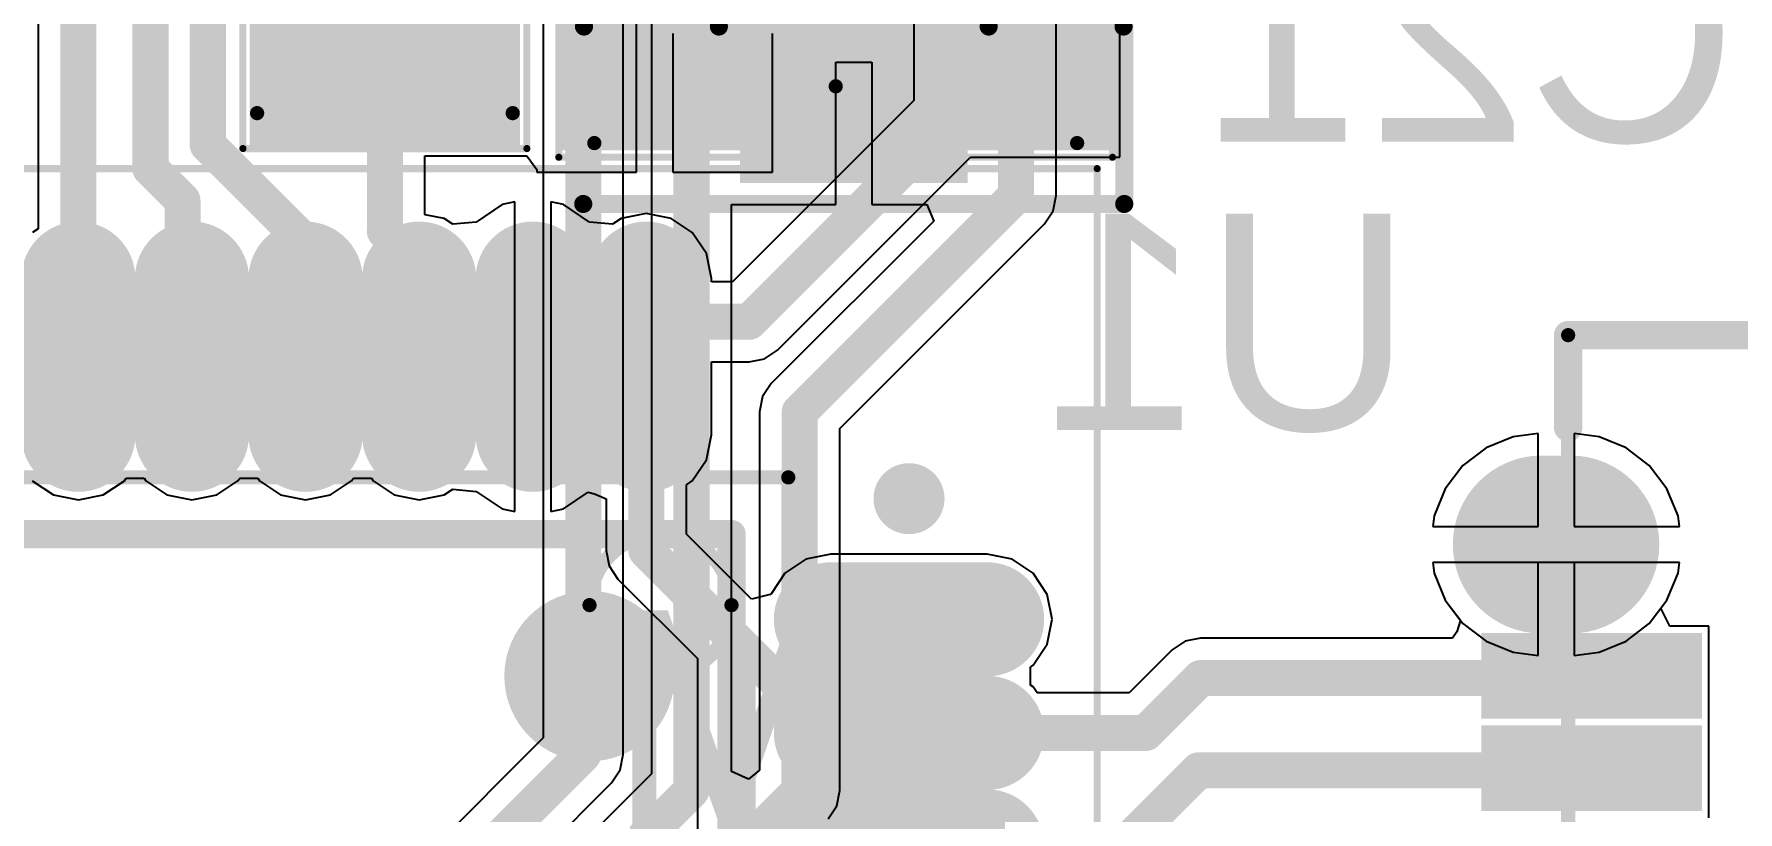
# Model space of a CAD drawing. Header units: millimetres. Extents: x 0 to 5455, y 0 to 5455.
# Drawn here: x 24.45 to 36.45, y 51.54 to 57.02 of the extents above; entities that cross this region are included whole.
import ezdxf

# ---------------------------------------------------------------- set-up
doc = ezdxf.new("R2010")
doc.units = ezdxf.units.MM
for name, color, linetype in [('BottomLayer', 5, 'Continuous'), ('BottomOverlay', 54, 'Continuous'), ('BottomPaste', 16, 'Continuous'), ('BottomSolder', 6, 'Continuous'), ('Mechanical13', 56, 'Continuous'), ('Mechanical15', 56, 'Continuous'), ('MultiLayer', 9, 'Continuous'), ('PadHoleLayer', 156, 'Continuous'), ('TopLayer', 1, 'Continuous'), ('TopOverlay', 2, 'Continuous'), ('TopPaste', 8, 'Continuous'), ('TopSolder', 216, 'Continuous')]:
    doc.layers.add(name, color=color, linetype=linetype)

# ---------------------------------------------------------------- blocks, each defined once
blk = doc.blocks.new('ATML_44ML_M_B_1')
at = {"layer": 'BottomLayer'}
h = blk.add_hatch(color=5, dxfattribs=at)
edge = h.paths.add_edge_path()
edge.add_arc((-6.4, -2.4), 0.3, 90, 270)
edge.add_line((-6.4, -2.7), (-5.3, -2.7))
edge.add_arc((-5.3, -2.4), 0.3, 270, 450)
edge.add_line((-5.3, -2.1), (-6.4, -2.1))
h = blk.add_hatch(color=5, dxfattribs=at)
edge = h.paths.add_edge_path()
edge.add_arc((-6.4, -3.2), 0.3, 90, 270)
edge.add_line((-6.4, -3.5), (-5.3, -3.5))
edge.add_arc((-5.3, -3.2), 0.3, 270, 450)
edge.add_line((-5.3, -2.9), (-6.4, -2.9))
h = blk.add_hatch(color=5, dxfattribs=at)
edge = h.paths.add_edge_path()
edge.add_arc((-6.4, -4), 0.3, 90, 270)
edge.add_line((-6.4, -4.3), (-5.3, -4.3))
edge.add_arc((-5.3, -4), 0.3, 270, 450)
edge.add_line((-5.3, -3.7), (-6.4, -3.7))
h = blk.add_hatch(color=5, dxfattribs=at)
edge = h.paths.add_edge_path()
edge.add_arc((-4, -6.4), 0.3, 180, 360)
edge.add_line((-3.7, -6.4), (-3.7, -5.3))
edge.add_arc((-4, -5.3), 0.3, 0, 180)
edge.add_line((-4.3, -5.3), (-4.3, -6.4))
h = blk.add_hatch(color=5, dxfattribs=at)
edge = h.paths.add_edge_path()
edge.add_arc((-3.2, -6.4), 0.3, 180, 360)
edge.add_line((-2.9, -6.4), (-2.9, -5.3))
edge.add_arc((-3.2, -5.3), 0.3, 0, 180)
edge.add_line((-3.5, -5.3), (-3.5, -6.4))
h = blk.add_hatch(color=5, dxfattribs=at)
edge = h.paths.add_edge_path()
edge.add_arc((-2.4, -6.4), 0.3, 180, 360)
edge.add_line((-2.1, -6.4), (-2.1, -5.3))
edge.add_arc((-2.4, -5.3), 0.3, 0, 180)
edge.add_line((-2.7, -5.3), (-2.7, -6.4))
h = blk.add_hatch(color=5, dxfattribs=at)
edge = h.paths.add_edge_path()
edge.add_arc((-1.6, -6.4), 0.3, 180, 360)
edge.add_line((-1.3, -6.4), (-1.3, -5.3))
edge.add_arc((-1.6, -5.3), 0.3, 0, 180)
edge.add_line((-1.9, -5.3), (-1.9, -6.4))
h = blk.add_hatch(color=5, dxfattribs=at)
edge = h.paths.add_edge_path()
edge.add_arc((-0.8, -6.4), 0.3, 180, 360)
edge.add_line((-0.5, -6.4), (-0.5, -5.3))
edge.add_arc((-0.8, -5.3), 0.3, 0, 180)
edge.add_line((-1.1, -5.3), (-1.1, -6.4))
h = blk.add_hatch(color=5, dxfattribs=at)
edge = h.paths.add_edge_path()
edge.add_arc((0, -6.4), 0.3, 180, 360)
edge.add_line((0.3, -6.4), (0.3, -5.3))
edge.add_arc((0, -5.3), 0.3, 0, 180)
edge.add_line((-0.3, -5.3), (-0.3, -6.4))
at = {"layer": 'BottomPaste'}
h = blk.add_hatch(color=16, dxfattribs=at)
edge = h.paths.add_edge_path()
edge.add_arc((-6.4, -2.4), 0.3, 90, 270)
edge.add_line((-6.4, -2.7), (-5.3, -2.7))
edge.add_arc((-5.3, -2.4), 0.3, 270, 450)
edge.add_line((-5.3, -2.1), (-6.4, -2.1))
h = blk.add_hatch(color=16, dxfattribs=at)
edge = h.paths.add_edge_path()
edge.add_arc((-6.4, -3.2), 0.3, 90, 270)
edge.add_line((-6.4, -3.5), (-5.3, -3.5))
edge.add_arc((-5.3, -3.2), 0.3, 270, 450)
edge.add_line((-5.3, -2.9), (-6.4, -2.9))
h = blk.add_hatch(color=16, dxfattribs=at)
edge = h.paths.add_edge_path()
edge.add_arc((-6.4, -4), 0.3, 90, 270)
edge.add_line((-6.4, -4.3), (-5.3, -4.3))
edge.add_arc((-5.3, -4), 0.3, 270, 450)
edge.add_line((-5.3, -3.7), (-6.4, -3.7))
h = blk.add_hatch(color=16, dxfattribs=at)
edge = h.paths.add_edge_path()
edge.add_arc((-4, -6.4), 0.3, 180, 360)
edge.add_line((-3.7, -6.4), (-3.7, -5.3))
edge.add_arc((-4, -5.3), 0.3, 0, 180)
edge.add_line((-4.3, -5.3), (-4.3, -6.4))
h = blk.add_hatch(color=16, dxfattribs=at)
edge = h.paths.add_edge_path()
edge.add_arc((-3.2, -6.4), 0.3, 180, 360)
edge.add_line((-2.9, -6.4), (-2.9, -5.3))
edge.add_arc((-3.2, -5.3), 0.3, 0, 180)
edge.add_line((-3.5, -5.3), (-3.5, -6.4))
h = blk.add_hatch(color=16, dxfattribs=at)
edge = h.paths.add_edge_path()
edge.add_arc((-2.4, -6.4), 0.3, 180, 360)
edge.add_line((-2.1, -6.4), (-2.1, -5.3))
edge.add_arc((-2.4, -5.3), 0.3, 0, 180)
edge.add_line((-2.7, -5.3), (-2.7, -6.4))
h = blk.add_hatch(color=16, dxfattribs=at)
edge = h.paths.add_edge_path()
edge.add_arc((-1.6, -6.4), 0.3, 180, 360)
edge.add_line((-1.3, -6.4), (-1.3, -5.3))
edge.add_arc((-1.6, -5.3), 0.3, 0, 180)
edge.add_line((-1.9, -5.3), (-1.9, -6.4))
h = blk.add_hatch(color=16, dxfattribs=at)
edge = h.paths.add_edge_path()
edge.add_arc((-0.8, -6.4), 0.3, 180, 360)
edge.add_line((-0.5, -6.4), (-0.5, -5.3))
edge.add_arc((-0.8, -5.3), 0.3, 0, 180)
edge.add_line((-1.1, -5.3), (-1.1, -6.4))
h = blk.add_hatch(color=16, dxfattribs=at)
edge = h.paths.add_edge_path()
edge.add_arc((0, -6.4), 0.3, 180, 360)
edge.add_line((0.3, -6.4), (0.3, -5.3))
edge.add_arc((0, -5.3), 0.3, 0, 180)
edge.add_line((-0.3, -5.3), (-0.3, -6.4))
at = {"layer": 'BottomSolder'}
h = blk.add_hatch(color=6, dxfattribs=at)
edge = h.paths.add_edge_path()
edge.add_arc((-6.4, -2.4), 0.402, 90, 270)
edge.add_line((-6.4, -2.802), (-5.3, -2.802))
edge.add_arc((-5.3, -2.4), 0.402, 270, 450)
edge.add_line((-5.3, -1.998), (-6.4, -1.998))
h = blk.add_hatch(color=6, dxfattribs=at)
edge = h.paths.add_edge_path()
edge.add_arc((-6.4, -3.2), 0.402, 90, 270)
edge.add_line((-6.4, -3.602), (-5.3, -3.602))
edge.add_arc((-5.3, -3.2), 0.402, 270, 450)
edge.add_line((-5.3, -2.798), (-6.4, -2.798))
h = blk.add_hatch(color=6, dxfattribs=at)
edge = h.paths.add_edge_path()
edge.add_arc((-6.4, -4), 0.402, 90, 270)
edge.add_line((-6.4, -4.402), (-5.3, -4.402))
edge.add_arc((-5.3, -4), 0.402, 270, 450)
edge.add_line((-5.3, -3.598), (-6.4, -3.598))
h = blk.add_hatch(color=6, dxfattribs=at)
edge = h.paths.add_edge_path()
edge.add_arc((-4, -6.4), 0.402, 180, 360)
edge.add_line((-3.598, -6.4), (-3.598, -5.3))
edge.add_arc((-4, -5.3), 0.402, 0, 180)
edge.add_line((-4.402, -5.3), (-4.402, -6.4))
h = blk.add_hatch(color=6, dxfattribs=at)
edge = h.paths.add_edge_path()
edge.add_arc((-3.2, -6.4), 0.402, 180, 360)
edge.add_line((-2.798, -6.4), (-2.798, -5.3))
edge.add_arc((-3.2, -5.3), 0.402, 0, 180)
edge.add_line((-3.602, -5.3), (-3.602, -6.4))
h = blk.add_hatch(color=6, dxfattribs=at)
edge = h.paths.add_edge_path()
edge.add_arc((-2.4, -6.4), 0.402, 180, 360)
edge.add_line((-1.998, -6.4), (-1.998, -5.3))
edge.add_arc((-2.4, -5.3), 0.402, 0, 180)
edge.add_line((-2.802, -5.3), (-2.802, -6.4))
h = blk.add_hatch(color=6, dxfattribs=at)
edge = h.paths.add_edge_path()
edge.add_arc((-1.6, -6.4), 0.402, 180, 360)
edge.add_line((-1.198, -6.4), (-1.198, -5.3))
edge.add_arc((-1.6, -5.3), 0.402, 0, 180)
edge.add_line((-2.002, -5.3), (-2.002, -6.4))
h = blk.add_hatch(color=6, dxfattribs=at)
edge = h.paths.add_edge_path()
edge.add_arc((-0.8, -6.4), 0.402, 180, 360)
edge.add_line((-0.398, -6.4), (-0.398, -5.3))
edge.add_arc((-0.8, -5.3), 0.402, 0, 180)
edge.add_line((-1.202, -5.3), (-1.202, -6.4))
h = blk.add_hatch(color=6, dxfattribs=at)
edge = h.paths.add_edge_path()
edge.add_arc((0, -6.4), 0.402, 180, 360)
edge.add_line((0.402, -6.4), (0.402, -5.3))
edge.add_arc((0, -5.3), 0.402, 0, 180)
edge.add_line((-0.402, -5.3), (-0.402, -6.4))
at = {"layer": 'BottomOverlay', "const_width": 0.2}
for points in [[(-4.6, 4.6), (-4.6, -4.6)], [(4.6, -4.6), (-4.6, -4.6)]]:
    blk.add_lwpolyline(points, dxfattribs=at)
at = {"layer": 'BottomOverlay'}
for points, const_width in [([(-3.3, -3.6, 1), (-3.9, -3.6, 1)], 0.6), ([(-4.05, -3.6, 1), (-3.75, -3.6, 1)], 0.3), ([(-3.45, -3.6, 1), (-3.15, -3.6, 1)], 0.3), ([(-4.65, -4.6, 1), (-4.55, -4.6, 1)], 0.1), ([(-4.65, -4.6, 1), (-4.55, -4.6, 1)], 0.1), ([(-5.725, -4.85, 1), (-5.975, -4.85, 1)], 0.25), ([(-6.038, -4.85, 1), (-5.913, -4.85, 1)], 0.125), ([(-5.787, -4.85, 1), (-5.663, -4.85, 1)], 0.125)]:
    blk.add_lwpolyline(points, format="xyb", close=True, dxfattribs=dict(at, const_width=const_width))
at = {"layer": 'Mechanical13', "const_width": 0.1}
for points in [[(-5, 5), (-5, -5)], [(5, -5), (-5, -5)]]:
    blk.add_lwpolyline(points, dxfattribs=at)
at = {"layer": 'Mechanical13'}
for points, const_width in [([(-3.6, -4.1, 1), (-4.6, -4.1, 1)], 0.1), ([(-4.625, -4.1, 1), (-4.575, -4.1, 1)], 0.05), ([(-3.625, -4.1, 1), (-3.575, -4.1, 1)], 0.05), ([(-5.025, -5, 1), (-4.975, -5, 1)], 0.05), ([(-5.025, -5, 1), (-4.975, -5, 1)], 0.05)]:
    blk.add_lwpolyline(points, format="xyb", close=True, dxfattribs=dict(at, const_width=const_width))
at = {"layer": 'Mechanical15', "const_width": 0.05}
for points in [[(-7.175, 7.175), (-7.175, -7.175)], [(7.175, -7.175), (-7.175, -7.175)]]:
    blk.add_lwpolyline(points, dxfattribs=at)
at = {"layer": 'Mechanical15', "const_width": 0.025}
blk.add_lwpolyline([(-7.188, -7.175, 1), (-7.163, -7.175, 1)], format="xyb", close=True, dxfattribs=at)
blk.add_lwpolyline([(-7.188, -7.175, 1), (-7.163, -7.175, 1)], format="xyb", close=True, dxfattribs=at)
blk = doc.blocks.new('434121025816_18')
at = {"layer": 'TopLayer'}
for points in [[(-4, 0.7), (-2.5, 0.7), (-2.5, -0.7), (-4, -0.7)], [(2.5, 0.7), (4, 0.7), (4, -0.7), (2.5, -0.7)]]:
    blk.add_hatch(color=1, dxfattribs=at).paths.add_polyline_path(points)
at = {"layer": 'TopPaste'}
for points in [[(-4, 0.7), (-2.5, 0.7), (-2.5, -0.7), (-4, -0.7)], [(2.5, 0.7), (4, 0.7), (4, -0.7), (2.5, -0.7)]]:
    blk.add_hatch(color=8, dxfattribs=at).paths.add_polyline_path(points)
at = {"layer": 'TopSolder'}
for points in [[(-4.102, 0.802), (-2.398, 0.802), (-2.398, -0.802), (-4.102, -0.802)], [(2.398, 0.802), (4.102, 0.802), (4.102, -0.802), (2.398, -0.802)]]:
    blk.add_hatch(color=216, dxfattribs=at).paths.add_polyline_path(points)
at = {"layer": 'Mechanical13', "const_width": 0.127}
for points in [[(3, 1.9), (-3, 1.9)], [(-3, -1.9), (-3, 1.9)], [(3, -1.9), (3, 1.9)], [(3, -1.9), (-3, -1.9)]]:
    blk.add_lwpolyline(points, dxfattribs=at)
at = {"layer": 'Mechanical13', "const_width": 0.0635}
for points in [[(-3.032, 1.9, 1), (-2.968, 1.9, 1)], [(-3.032, 1.9, 1), (-2.968, 1.9, 1)], [(2.968, 1.9, 1), (3.032, 1.9, 1)], [(2.968, 1.9, 1), (3.032, 1.9, 1)], [(-3.032, -1.9, 1), (-2.968, -1.9, 1)], [(-3.032, -1.9, 1), (-2.968, -1.9, 1)], [(2.968, -1.9, 1), (3.032, -1.9, 1)], [(2.968, -1.9, 1), (3.032, -1.9, 1)]]:
    blk.add_lwpolyline(points, format="xyb", close=True, dxfattribs=at)
at = {"layer": 'Mechanical15', "const_width": 0.127}
for points in [[(-4.25, -1.905), (-4.25, 1.905)], [(4.25, 1.905), (-4.25, 1.905)], [(4.25, -1.905), (4.25, 1.905)], [(4.25, -1.905), (-4.25, -1.905)]]:
    blk.add_lwpolyline(points, dxfattribs=at)
at = {"layer": 'Mechanical15', "const_width": 0.0635}
for points in [[(-4.282, 1.905, 1), (-4.218, 1.905, 1)], [(-4.282, 1.905, 1), (-4.218, 1.905, 1)], [(4.218, 1.905, 1), (4.282, 1.905, 1)], [(4.218, 1.905, 1), (4.282, 1.905, 1)], [(-4.282, -1.905, 1), (-4.218, -1.905, 1)], [(-4.282, -1.905, 1), (-4.218, -1.905, 1)], [(4.218, -1.905, 1), (4.282, -1.905, 1)], [(4.218, -1.905, 1), (4.282, -1.905, 1)]]:
    blk.add_lwpolyline(points, format="xyb", close=True, dxfattribs=at)
at = {"layer": 'TopOverlay', "const_width": 0.127}
for points in [[(3, 1.9), (-3, 1.9)], [(-3, 0.95), (-3, 1.9)], [(3, 0.95), (3, 1.9)], [(-3, -1.9), (-3, -0.95)], [(3, -1.9), (3, -0.95)], [(3, -1.9), (-3, -1.9)]]:
    blk.add_lwpolyline(points, dxfattribs=at)
at = {"layer": 'TopOverlay'}
for points, const_width in [([(-3.032, 1.9, 1), (-2.968, 1.9, 1)], 0.0635), ([(-3.032, 1.9, 1), (-2.968, 1.9, 1)], 0.0635), ([(2.968, 1.9, 1), (3.032, 1.9, 1)], 0.0635), ([(2.968, 1.9, 1), (3.032, 1.9, 1)], 0.0635), ([(-3.032, 0.95, 1), (-2.968, 0.95, 1)], 0.0635), ([(0.95, 0, 1), (-0.95, 0, 1)], 0.127), ([(2.968, 0.95, 1), (3.032, 0.95, 1)], 0.0635), ([(-0.982, 0, 1), (-0.918, 0, 1)], 0.0635), ([(0.918, 0, 1), (0.982, 0, 1)], 0.0635), ([(-3.032, -0.95, 1), (-2.968, -0.95, 1)], 0.0635), ([(2.968, -0.95, 1), (3.032, -0.95, 1)], 0.0635), ([(-3.032, -1.9, 1), (-2.968, -1.9, 1)], 0.0635), ([(-3.032, -1.9, 1), (-2.968, -1.9, 1)], 0.0635), ([(2.968, -1.9, 1), (3.032, -1.9, 1)], 0.0635), ([(2.968, -1.9, 1), (3.032, -1.9, 1)], 0.0635)]:
    blk.add_lwpolyline(points, format="xyb", close=True, dxfattribs=dict(at, const_width=const_width))
blk = doc.blocks.new('629105150921_B_23')
at = {"layer": 'BottomLayer'}
for points in [[(-1.5, -2.13), (-1.1, -2.13), (-1.1, -3.48), (-1.5, -3.48)], [(-0.85, -2.13), (-0.45, -2.13), (-0.45, -3.48), (-0.85, -3.48)]]:
    blk.add_hatch(color=5, dxfattribs=at).paths.add_polyline_path(points)
h = blk.add_hatch(color=5, dxfattribs=at)
edge = h.paths.add_edge_path()
edge.add_arc((-2.225, -3.155), 0.525, 180, 360)
edge.add_line((-1.7, -3.155), (-1.7, -2.955))
edge.add_arc((-2.225, -2.955), 0.525, 0, 180)
edge.add_line((-2.75, -2.955), (-2.75, -3.155))
at = {"layer": 'BottomPaste'}
for points in [[(-1.5, -2.13), (-1.1, -2.13), (-1.1, -3.48), (-1.5, -3.48)], [(-0.85, -2.13), (-0.45, -2.13), (-0.45, -3.48), (-0.85, -3.48)]]:
    blk.add_hatch(color=16, dxfattribs=at).paths.add_polyline_path(points)
at = {"layer": 'BottomSolder'}
for points in [[(-1.602, -2.028), (-0.998, -2.028), (-0.998, -3.582), (-1.602, -3.582)], [(-0.952, -2.028), (-0.348, -2.028), (-0.348, -3.582), (-0.952, -3.582)]]:
    blk.add_hatch(color=6, dxfattribs=at).paths.add_polyline_path(points)
h = blk.add_hatch(color=6, dxfattribs=at)
edge = h.paths.add_edge_path()
edge.add_arc((-2.225, -3.155), 0.627, 180, 360)
edge.add_line((-1.598, -3.155), (-1.598, -2.955))
edge.add_arc((-2.225, -2.955), 0.627, 0, 180)
edge.add_line((-2.852, -2.955), (-2.852, -3.155))
at = {"layer": 'MultiLayer'}
h = blk.add_hatch(color=9, dxfattribs=at)
edge = h.paths.add_edge_path()
edge.add_arc((-2.225, -3.155), 0.525, 180, 360)
edge.add_line((-1.7, -3.155), (-1.7, -2.955))
edge.add_arc((-2.225, -2.955), 0.525, 0, 180)
edge.add_line((-2.75, -2.955), (-2.75, -3.155))
at = {"layer": 'PadHoleLayer'}
h = blk.add_hatch(color=156, dxfattribs=at)
edge = h.paths.add_edge_path()
edge.add_arc((-2.225, -2.955), 0.325, 0, 180)
edge.add_line((-2.55, -2.955), (-2.55, -3.155))
edge.add_arc((-2.225, -3.155), 0.325, 180, 360)
edge.add_line((-1.9, -3.155), (-1.9, -2.955))
at = {"layer": 'TopLayer'}
h = blk.add_hatch(color=1, dxfattribs=at)
edge = h.paths.add_edge_path()
edge.add_arc((-2.225, -3.155), 0.525, 180, 360)
edge.add_line((-1.7, -3.155), (-1.7, -2.955))
edge.add_arc((-2.225, -2.955), 0.525, 0, 180)
edge.add_line((-2.75, -2.955), (-2.75, -3.155))
at = {"layer": 'TopSolder'}
h = blk.add_hatch(color=216, dxfattribs=at)
edge = h.paths.add_edge_path()
edge.add_arc((-2.225, -3.155), 0.627, 180, 360)
edge.add_line((-1.598, -3.155), (-1.598, -2.955))
edge.add_arc((-2.225, -2.955), 0.627, 0, 180)
edge.add_line((-2.852, -2.955), (-2.852, -3.155))
at = {"layer": 'BottomOverlay', "const_width": 0.2}
for points in [[(-3.7, -2.97), (-3.7, -1.25)], [(-3.05, -2.97), (-3.7, -2.97)]]:
    blk.add_lwpolyline(points, dxfattribs=at)
at = {"layer": 'BottomOverlay', "const_width": 0.1}
for points in [[(-3.75, -2.97, 1), (-3.65, -2.97, 1)], [(-3.75, -2.97, 1), (-3.65, -2.97, 1)], [(-3.1, -2.97, 1), (-3, -2.97, 1)]]:
    blk.add_lwpolyline(points, format="xyb", close=True, dxfattribs=at)
at = {"layer": 'Mechanical13', "const_width": 0.1}
for points in [[(-3.7, -2.97), (-3.7, 2.04)], [(3.7, -2.97), (-3.7, -2.97)]]:
    blk.add_lwpolyline(points, dxfattribs=at)
at = {"layer": 'Mechanical13', "const_width": 0.05}
blk.add_lwpolyline([(-3.725, -2.97, 1), (-3.675, -2.97, 1)], format="xyb", close=True, dxfattribs=at)
blk.add_lwpolyline([(-3.725, -2.97, 1), (-3.675, -2.97, 1)], format="xyb", close=True, dxfattribs=at)
blk = doc.blocks.new('CAPC3216X180X55LL20T25_B_24')
at = {"layer": 'BottomLayer'}
for points in [[(-0.7, 0.85), (-0.7, -0.85), (-1.85, -0.85), (-1.85, 0.85)], [(1.85, 0.85), (1.85, -0.85), (0.7, -0.85), (0.7, 0.85)]]:
    blk.add_hatch(color=5, dxfattribs=at).paths.add_polyline_path(points)
at = {"layer": 'BottomPaste'}
for points in [[(-0.7, 0.85), (-0.7, -0.85), (-1.85, -0.85), (-1.85, 0.85)], [(1.85, 0.85), (1.85, -0.85), (0.7, -0.85), (0.7, 0.85)]]:
    blk.add_hatch(color=16, dxfattribs=at).paths.add_polyline_path(points)
at = {"layer": 'BottomSolder'}
for points in [[(-0.598, 0.952), (-0.598, -0.952), (-1.952, -0.952), (-1.952, 0.952)], [(1.952, 0.952), (1.952, -0.952), (0.598, -0.952), (0.598, 0.952)]]:
    blk.add_hatch(color=6, dxfattribs=at).paths.add_polyline_path(points)
at = {"layer": 'BottomOverlay', "const_width": 0.2}
for points in [[(0.3, 0.75), (-0.3, 0.75)], [(0.3, -0.75), (-0.3, -0.75)]]:
    blk.add_lwpolyline(points, dxfattribs=at)
at = {"layer": 'BottomOverlay', "const_width": 0.1}
for points in [[(-0.35, 0.75, 1), (-0.25, 0.75, 1)], [(0.25, 0.75, 1), (0.35, 0.75, 1)], [(-0.35, -0.75, 1), (-0.25, -0.75, 1)], [(0.25, -0.75, 1), (0.35, -0.75, 1)]]:
    blk.add_lwpolyline(points, format="xyb", close=True, dxfattribs=at)
at = {"layer": 'Mechanical13', "const_width": 0.1}
for points in [[(-1.7, -0.9), (-1.7, 0.9)], [(1.7, 0.9), (-1.7, 0.9)], [(1.7, -0.9), (1.7, 0.9)], [(1.7, -0.9), (-1.7, -0.9)]]:
    blk.add_lwpolyline(points, dxfattribs=at)
at = {"layer": 'Mechanical13', "const_width": 0.05}
for points in [[(-1.725, 0.9, 1), (-1.675, 0.9, 1)], [(-1.725, 0.9, 1), (-1.675, 0.9, 1)], [(1.675, 0.9, 1), (1.725, 0.9, 1)], [(1.675, 0.9, 1), (1.725, 0.9, 1)], [(-1.725, -0.9, 1), (-1.675, -0.9, 1)], [(-1.725, -0.9, 1), (-1.675, -0.9, 1)], [(1.675, -0.9, 1), (1.725, -0.9, 1)], [(1.675, -0.9, 1), (1.725, -0.9, 1)]]:
    blk.add_lwpolyline(points, format="xyb", close=True, dxfattribs=at)
at = {"layer": 'Mechanical15'}
for points, const_width in [([(-1.95, -1), (-1.95, 1)], 0.05), ([(1.95, 1), (-1.95, 1)], 0.05), ([(1.95, -1), (1.95, 1)], 0.05), ([(0, -0.5), (0, 0.5)], 0.1), ([(0.5, 0), (-0.5, 0)], 0.1), ([(1.95, -1), (-1.95, -1)], 0.05)]:
    blk.add_lwpolyline(points, dxfattribs=dict(at, const_width=const_width))
for points, const_width in [([(-1.963, 1, 1), (-1.938, 1, 1)], 0.025), ([(-1.963, 1, 1), (-1.938, 1, 1)], 0.025), ([(1.937, 1, 1), (1.962, 1, 1)], 0.025), ([(1.937, 1, 1), (1.962, 1, 1)], 0.025), ([(-0.025, 0.5, 1), (0.025, 0.5, 1)], 0.05), ([(-0.525, 0, 1), (-0.475, 0, 1)], 0.05), ([(0.475, 0, 1), (0.525, 0, 1)], 0.05), ([(-0.025, -0.5, 1), (0.025, -0.5, 1)], 0.05), ([(-1.963, -1, 1), (-1.938, -1, 1)], 0.025), ([(-1.963, -1, 1), (-1.938, -1, 1)], 0.025), ([(1.937, -1, 1), (1.962, -1, 1)], 0.025), ([(1.937, -1, 1), (1.962, -1, 1)], 0.025)]:
    blk.add_lwpolyline(points, format="xyb", close=True, dxfattribs=dict(at, const_width=const_width))
blk = doc.blocks.new('CAPC3216X180X55LL20T25_B_27')
at = {"layer": 'BottomLayer'}
for points in [[(-0.7, 0.85), (-0.7, -0.85), (-1.85, -0.85), (-1.85, 0.85)], [(1.85, 0.85), (1.85, -0.85), (0.7, -0.85), (0.7, 0.85)]]:
    blk.add_hatch(color=5, dxfattribs=at).paths.add_polyline_path(points)
at = {"layer": 'BottomPaste'}
for points in [[(-0.7, 0.85), (-0.7, -0.85), (-1.85, -0.85), (-1.85, 0.85)], [(1.85, 0.85), (1.85, -0.85), (0.7, -0.85), (0.7, 0.85)]]:
    blk.add_hatch(color=16, dxfattribs=at).paths.add_polyline_path(points)
at = {"layer": 'BottomSolder'}
for points in [[(-0.598, 0.952), (-0.598, -0.952), (-1.952, -0.952), (-1.952, 0.952)], [(1.952, 0.952), (1.952, -0.952), (0.598, -0.952), (0.598, 0.952)]]:
    blk.add_hatch(color=6, dxfattribs=at).paths.add_polyline_path(points)
at = {"layer": 'BottomOverlay', "const_width": 0.2}
for points in [[(-0.3, 0.75), (0.3, 0.75)], [(-0.3, -0.75), (0.3, -0.75)]]:
    blk.add_lwpolyline(points, dxfattribs=at)
at = {"layer": 'BottomOverlay', "const_width": 0.1}
for points in [[(-0.35, 0.75, 1), (-0.25, 0.75, 1)], [(0.25, 0.75, 1), (0.35, 0.75, 1)], [(-0.35, -0.75, 1), (-0.25, -0.75, 1)], [(0.25, -0.75, 1), (0.35, -0.75, 1)]]:
    blk.add_lwpolyline(points, format="xyb", close=True, dxfattribs=at)
at = {"layer": 'Mechanical13', "const_width": 0.1}
for points in [[(-1.7, -0.9), (-1.7, 0.9)], [(-1.7, 0.9), (1.7, 0.9)], [(1.7, -0.9), (1.7, 0.9)], [(-1.7, -0.9), (1.7, -0.9)]]:
    blk.add_lwpolyline(points, dxfattribs=at)
at = {"layer": 'Mechanical13', "const_width": 0.05}
for points in [[(-1.725, 0.9, 1), (-1.675, 0.9, 1)], [(-1.725, 0.9, 1), (-1.675, 0.9, 1)], [(1.675, 0.9, 1), (1.725, 0.9, 1)], [(1.675, 0.9, 1), (1.725, 0.9, 1)], [(-1.725, -0.9, 1), (-1.675, -0.9, 1)], [(-1.725, -0.9, 1), (-1.675, -0.9, 1)], [(1.675, -0.9, 1), (1.725, -0.9, 1)], [(1.675, -0.9, 1), (1.725, -0.9, 1)]]:
    blk.add_lwpolyline(points, format="xyb", close=True, dxfattribs=at)
at = {"layer": 'Mechanical15'}
for points, const_width in [([(-1.95, -1), (-1.95, 1)], 0.05), ([(-1.95, 1), (1.95, 1)], 0.05), ([(1.95, -1), (1.95, 1)], 0.05), ([(0, -0.5), (0, 0.5)], 0.1), ([(-0.5, 0), (0.5, 0)], 0.1), ([(-1.95, -1), (1.95, -1)], 0.05)]:
    blk.add_lwpolyline(points, dxfattribs=dict(at, const_width=const_width))
for points, const_width in [([(-1.963, 1, 1), (-1.938, 1, 1)], 0.025), ([(-1.963, 1, 1), (-1.938, 1, 1)], 0.025), ([(1.937, 1, 1), (1.962, 1, 1)], 0.025), ([(1.937, 1, 1), (1.962, 1, 1)], 0.025), ([(-0.025, 0.5, 1), (0.025, 0.5, 1)], 0.05), ([(-0.525, 0, 1), (-0.475, 0, 1)], 0.05), ([(0.475, 0, 1), (0.525, 0, 1)], 0.05), ([(-0.025, -0.5, 1), (0.025, -0.5, 1)], 0.05), ([(-1.963, -1, 1), (-1.938, -1, 1)], 0.025), ([(-1.963, -1, 1), (-1.938, -1, 1)], 0.025), ([(1.937, -1, 1), (1.962, -1, 1)], 0.025), ([(1.937, -1, 1), (1.962, -1, 1)], 0.025)]:
    blk.add_lwpolyline(points, format="xyb", close=True, dxfattribs=dict(at, const_width=const_width))

msp = doc.modelspace()

# ---------------------------------------------------------------- linework, layer by layer
at = {"layer": 'BottomLayer'}
for p, q in [((24.483, 60.96), (24.483, 55.647)), ((32.099, 56.15), (32.099, 58.15)), ((30.649, 57.744), (30.649, 56.549)), ((28.697, 56.046), (28.697, 57.15)), ((28.951, 57.023), (28.951, 56.046)), ((29.653, 56.046), (29.653, 57.023)), ((30.649, 56.549), (29.373, 55.273)), ((27.206, 55.747), (27.206, 56.161)), ((27.206, 56.161), (27.924, 56.161)), ((27.924, 56.161), (27.995, 56.063)), ((27.995, 56.063), (27.995, 56.046)), ((27.995, 56.046), (28.697, 56.046)), ((28.951, 56.046), (29.653, 56.046)), ((29.69, 54.791), (31.048, 56.15)), ((31.048, 56.15), (32.099, 56.15)), ((27.749, 55.817), (27.566, 55.694)), ((27.838, 55.835), (27.749, 55.817)), ((27.838, 54.745), (27.838, 55.835)), ((28.181, 55.817), (28.092, 55.835)), ((28.092, 55.835), (28.092, 54.745)), ((28.364, 55.694), (28.181, 55.817)), ((27.208, 55.745), (27.206, 55.747)), ((27.341, 55.719), (27.208, 55.745)), ((27.402, 55.678), (27.341, 55.719)), ((27.566, 55.694), (27.402, 55.678)), ((28.528, 55.678), (28.364, 55.694)), ((28.589, 55.719), (28.528, 55.678)), ((28.765, 55.754), (28.589, 55.719)), ((28.941, 55.719), (28.765, 55.754)), ((29.089, 55.619), (28.941, 55.719)), ((24.483, 55.647), (24.442, 55.62)), ((29.189, 55.471), (29.089, 55.619)), ((29.224, 55.295), (29.189, 55.471)), ((29.224, 55.273), (29.224, 55.295)), ((29.373, 55.273), (29.224, 55.273)), ((27.838, 53.655), (27.838, 54.745)), ((28.092, 54.745), (28.092, 53.655)), ((29.49, 54.709), (29.598, 54.73)), ((29.598, 54.73), (29.69, 54.791)), ((29.224, 54.195), (29.224, 54.709)), ((29.224, 54.709), (29.49, 54.709)), ((29.49, 54.709), (29.49, 54.709)), ((29.189, 54.019), (29.224, 54.195)), ((34.869, 54.181), (34.679, 54.102)), ((35.045, 54.204), (34.869, 54.181)), ((35.045, 53.549), (35.045, 54.204)), ((35.475, 54.181), (35.299, 54.204)), ((35.299, 54.204), (35.299, 53.549)), ((35.665, 54.102), (35.475, 54.181)), ((29.089, 53.871), (29.189, 54.019)), ((34.679, 54.102), (34.516, 53.978)), ((35.828, 53.978), (35.665, 54.102)), ((25.089, 53.871), (25.101, 53.889)), ((25.101, 53.889), (25.229, 53.889)), ((25.229, 53.889), (25.241, 53.871)), ((25.889, 53.871), (25.902, 53.889)), ((25.902, 53.889), (26.029, 53.889)), ((26.029, 53.889), (26.041, 53.871)), ((26.689, 53.871), (26.702, 53.889)), ((26.702, 53.889), (26.829, 53.889)), ((26.829, 53.889), (26.841, 53.871)), ((34.516, 53.978), (34.392, 53.815)), ((35.952, 53.815), (35.828, 53.978)), ((24.441, 53.871), (24.589, 53.771)), ((24.589, 53.771), (24.765, 53.736)), ((24.765, 53.736), (24.941, 53.771)), ((24.941, 53.771), (25.089, 53.871)), ((25.241, 53.871), (25.389, 53.771)), ((25.389, 53.771), (25.565, 53.736)), ((25.565, 53.736), (25.741, 53.771)), ((25.741, 53.771), (25.889, 53.871)), ((26.041, 53.871), (26.189, 53.771)), ((26.189, 53.771), (26.365, 53.736)), ((26.365, 53.736), (26.541, 53.771)), ((26.541, 53.771), (26.689, 53.871)), ((26.841, 53.871), (26.989, 53.771)), ((26.989, 53.771), (27.165, 53.736)), ((27.165, 53.736), (27.341, 53.771)), ((27.341, 53.771), (27.402, 53.812)), ((27.402, 53.812), (27.566, 53.796)), ((27.566, 53.796), (27.749, 53.673)), ((28.181, 53.673), (28.356, 53.79)), ((28.356, 53.79), (28.401, 53.779)), ((28.401, 53.779), (28.483, 53.744)), ((29.047, 53.843), (29.089, 53.871)), ((29.047, 53.496), (29.047, 53.843)), ((34.392, 53.815), (34.313, 53.625)), ((36.031, 53.625), (35.952, 53.815)), ((27.749, 53.673), (27.838, 53.655)), ((28.092, 53.655), (28.181, 53.673)), ((28.483, 53.744), (28.483, 53.379)), ((34.313, 53.625), (34.303, 53.549)), ((34.303, 53.549), (35.045, 53.549)), ((35.299, 53.549), (36.041, 53.549)), ((36.041, 53.549), (36.031, 53.625)), ((29.505, 53.038), (29.047, 53.496)), ((28.483, 53.379), (28.483, 53.379)), ((28.483, 53.379), (28.504, 53.271)), ((29.889, 53.319), (29.741, 53.219)), ((30.065, 53.354), (29.889, 53.319)), ((31.165, 53.354), (30.065, 53.354)), ((31.341, 53.319), (31.165, 53.354)), ((31.489, 53.219), (31.341, 53.319)), ((35.172, 53.295), (34.303, 53.295)), ((34.303, 53.295), (34.313, 53.219)), ((36.041, 53.295), (35.172, 53.295)), ((36.031, 53.219), (36.041, 53.295)), ((28.504, 53.271), (28.565, 53.179)), ((28.565, 53.179), (29.125, 52.62)), ((29.741, 53.219), (29.646, 53.077)), ((31.589, 53.071), (31.489, 53.219)), ((34.313, 53.219), (34.392, 53.029)), ((35.952, 53.029), (36.031, 53.219)), ((29.638, 53.07), (29.505, 53.038)), ((29.646, 53.077), (29.638, 53.07)), ((31.624, 52.895), (31.589, 53.071)), ((34.392, 53.029), (34.498, 52.89)), ((35.91, 52.974), (35.952, 53.029)), ((35.973, 52.847), (35.91, 52.974)), ((31.589, 52.719), (31.624, 52.895)), ((34.473, 52.806), (34.442, 52.763)), ((34.498, 52.89), (34.473, 52.806)), ((36.247, 52.847), (35.973, 52.847)), ((36.247, 52.147), (36.247, 52.847)), ((31.489, 52.571), (31.589, 52.719)), ((32.469, 52.681), (32.166, 52.377)), ((32.561, 52.742), (32.469, 52.681)), ((32.469, 52.681), (32.469, 52.681)), ((32.669, 52.763), (32.561, 52.742)), ((34.442, 52.763), (32.669, 52.763)), ((29.125, 52.62), (29.125, 48.737)), ((31.471, 52.559), (31.489, 52.571)), ((31.471, 52.432), (31.471, 52.559)), ((31.489, 52.419), (31.471, 52.432)), ((31.517, 52.377), (31.489, 52.419)), ((32.166, 52.377), (31.517, 52.377)), ((36.247, 51.497), (36.247, 52.147))]:
    msp.add_line(p, q, dxfattribs=at)
at = {"layer": 'BottomLayer', "const_width": 0.254}
for points in [[(24.765, 54.745), (24.765, 60.96)], [(25.273, 56.071), (25.273, 60.706)], [(25.677, 56.238), (25.677, 60.475)], [(31.374, 56.875), (31.374, 57.15)], [(26.924, 55.63), (26.924, 56.886)], [(29.49, 54.991), (31.374, 56.875)], [(25.677, 56.238), (26.299, 55.616)], [(25.273, 56.071), (25.499, 55.845)], [(25.499, 54.811), (25.499, 55.845)], [(26.299, 54.811), (26.299, 55.616)], [(26.924, 55.63), (27.165, 55.389)], [(27.165, 54.745), (27.165, 55.389)], [(28.765, 54.831), (28.925, 54.991)], [(28.925, 54.991), (29.49, 54.991)], [(28.765, 54.745), (28.765, 54.831)], [(25.499, 54.811), (25.565, 54.745)], [(26.299, 54.811), (26.365, 54.745)], [(28.765, 53.379), (28.765, 54.745)], [(28.765, 53.379), (29.407, 52.737)], [(29.407, 52.737), (30.049, 52.095)], [(29.407, 48.737), (29.407, 52.737)], [(32.283, 52.095), (32.669, 52.481)], [(32.669, 52.481), (35.422, 52.481)], [(30.049, 52.095), (30.615, 52.095)], [(30.615, 52.095), (32.283, 52.095)], [(32.118, 51.295), (32.654, 51.831)], [(32.654, 51.831), (35.422, 51.831)]]:
    msp.add_lwpolyline(points, dxfattribs=at)
at = {"layer": 'BottomLayer', "const_width": 0.127}
for points in [[(26.86, 56.886, 1), (26.988, 56.886, 1)], [(31.31, 56.875, 1), (31.437, 56.875, 1)], [(31.31, 56.875, 1), (31.437, 56.875, 1)], [(25.613, 56.238, 1), (25.74, 56.238, 1)], [(25.613, 56.238, 1), (25.74, 56.238, 1)], [(25.209, 56.071, 1), (25.337, 56.071, 1)], [(25.209, 56.071, 1), (25.337, 56.071, 1)], [(25.435, 55.845, 1), (25.562, 55.845, 1)], [(25.435, 55.845, 1), (25.562, 55.845, 1)], [(26.235, 55.616, 1), (26.362, 55.616, 1)], [(26.235, 55.616, 1), (26.362, 55.616, 1)], [(26.86, 55.63, 1), (26.988, 55.63, 1)], [(26.86, 55.63, 1), (26.988, 55.63, 1)], [(27.102, 55.389, 1), (27.229, 55.389, 1)], [(27.102, 55.389, 1), (27.229, 55.389, 1)], [(28.861, 54.991, 1), (28.988, 54.991, 1)], [(28.861, 54.991, 1), (28.988, 54.991, 1)], [(29.426, 54.991, 1), (29.553, 54.991, 1)], [(29.426, 54.991, 1), (29.553, 54.991, 1)], [(28.702, 54.831, 1), (28.829, 54.831, 1)], [(28.702, 54.831, 1), (28.829, 54.831, 1)], [(24.701, 54.745, 1), (24.828, 54.745, 1)], [(25.435, 54.811, 1), (25.562, 54.811, 1)], [(25.435, 54.811, 1), (25.562, 54.811, 1)], [(25.502, 54.745, 1), (25.629, 54.745, 1)], [(26.235, 54.811, 1), (26.362, 54.811, 1)], [(26.235, 54.811, 1), (26.362, 54.811, 1)], [(26.302, 54.745, 1), (26.429, 54.745, 1)], [(27.102, 54.745, 1), (27.229, 54.745, 1)], [(28.702, 54.745, 1), (28.829, 54.745, 1)], [(28.702, 54.745, 1), (28.829, 54.745, 1)], [(28.702, 53.379, 1), (28.829, 53.379, 1)], [(28.702, 53.379, 1), (28.829, 53.379, 1)], [(29.344, 52.737, 1), (29.471, 52.737, 1)], [(29.344, 52.737, 1), (29.471, 52.737, 1)], [(29.344, 52.737, 1), (29.471, 52.737, 1)], [(32.605, 52.481, 1), (32.732, 52.481, 1)], [(32.605, 52.481, 1), (32.732, 52.481, 1)], [(35.358, 52.481, 1), (35.485, 52.481, 1)], [(29.986, 52.095, 1), (30.113, 52.095, 1)], [(29.986, 52.095, 1), (30.113, 52.095, 1)], [(30.552, 52.095, 1), (30.679, 52.095, 1)], [(30.552, 52.095, 1), (30.679, 52.095, 1)], [(32.22, 52.095, 1), (32.347, 52.095, 1)], [(32.22, 52.095, 1), (32.347, 52.095, 1)], [(32.591, 51.831, 1), (32.718, 51.831, 1)], [(32.591, 51.831, 1), (32.718, 51.831, 1)], [(35.358, 51.831, 1), (35.485, 51.831, 1)]]:
    msp.add_lwpolyline(points, format="xyb", close=True, dxfattribs=at)
at = {"layer": 'TopLayer'}
for p, q in [((31.651, 55.88), (31.651, 58.759)), ((28.039, 57.594), (28.039, 52.06)), ((28.801, 57.489), (28.801, 51.806)), ((28.603, 51.943), (28.603, 57.471)), ((30.099, 55.817), (30.099, 56.821)), ((30.099, 56.821), (30.353, 56.821)), ((30.353, 56.821), (30.353, 55.817)), ((29.365, 51.823), (29.365, 55.817)), ((29.365, 55.817), (30.099, 55.817)), ((30.353, 55.817), (30.741, 55.817)), ((30.741, 55.817), (30.789, 55.7)), ((31.63, 55.772), (31.651, 55.88)), ((30.789, 55.7), (29.645, 54.556)), ((30.127, 54.239), (31.569, 55.68)), ((31.569, 55.68), (31.63, 55.772)), ((29.645, 54.556), (29.584, 54.464)), ((29.584, 54.464), (29.563, 54.356)), ((29.563, 54.356), (29.563, 54.356)), ((29.563, 54.356), (29.563, 51.832)), ((30.127, 51.689), (30.127, 54.239)), ((34.869, 54.181), (34.679, 54.102)), ((35.045, 54.204), (34.869, 54.181)), ((35.045, 53.549), (35.045, 54.204)), ((35.475, 54.181), (35.299, 54.204)), ((35.299, 54.204), (35.299, 53.549)), ((35.665, 54.102), (35.475, 54.181)), ((34.679, 54.102), (34.516, 53.978)), ((35.828, 53.978), (35.665, 54.102)), ((34.516, 53.978), (34.392, 53.815)), ((35.952, 53.815), (35.828, 53.978)), ((34.392, 53.815), (34.313, 53.625)), ((36.031, 53.625), (35.952, 53.815)), ((34.313, 53.625), (34.303, 53.549)), ((34.303, 53.549), (35.045, 53.549)), ((35.299, 53.549), (36.041, 53.549)), ((36.041, 53.549), (36.031, 53.625)), ((35.045, 53.295), (34.303, 53.295)), ((34.303, 53.295), (34.313, 53.219)), ((35.045, 52.64), (35.045, 53.295)), ((36.041, 53.295), (35.299, 53.295)), ((35.299, 53.295), (35.299, 52.64)), ((36.031, 53.219), (36.041, 53.295)), ((34.313, 53.219), (34.392, 53.029)), ((35.952, 53.029), (36.031, 53.219)), ((34.392, 53.029), (34.516, 52.866)), ((35.828, 52.866), (35.952, 53.029)), ((34.516, 52.866), (34.679, 52.742)), ((35.665, 52.742), (35.828, 52.866)), ((34.679, 52.742), (34.869, 52.663)), ((35.475, 52.663), (35.665, 52.742)), ((34.869, 52.663), (35.045, 52.64)), ((35.299, 52.64), (35.475, 52.663)), ((28.039, 52.06), (25.029, 49.05)), ((28.582, 51.835), (28.603, 51.943)), ((28.603, 51.943), (28.603, 51.943)), ((25.519, 48.742), (28.521, 51.743)), ((28.801, 51.806), (25.598, 48.603)), ((28.521, 51.743), (28.582, 51.835)), ((29.485, 51.77), (29.365, 51.823)), ((29.563, 51.832), (29.485, 51.77)), ((30.106, 51.581), (30.127, 51.689)), ((30.127, 51.689), (30.127, 51.689)), ((30.045, 51.489), (30.106, 51.581))]:
    msp.add_line(p, q, dxfattribs=at)
at = {"layer": 'TopLayer', "const_width": 0.254}
for points in [[(31.369, 55.88), (31.369, 58.759)], [(30.226, 56.821), (30.226, 58.166)], [(29.083, 51.689), (29.083, 57.785)], [(28.321, 51.943), (28.321, 57.594)], [(29.845, 54.356), (31.369, 55.88)], [(29.845, 51.689), (29.845, 54.356)], [(25.146, 48.768), (28.321, 51.943)], [(25.527, 48.133), (29.083, 51.689)], [(27.686, 49.53), (29.845, 51.689)]]:
    msp.add_lwpolyline(points, dxfattribs=at)
at = {"layer": 'TopLayer', "const_width": 0.127}
for points in [[(30.163, 56.821, 1), (30.29, 56.821, 1)], [(31.305, 55.88, 1), (31.433, 55.88, 1)], [(31.305, 55.88, 1), (31.433, 55.88, 1)], [(29.782, 54.356, 1), (29.909, 54.356, 1)], [(29.782, 54.356, 1), (29.909, 54.356, 1)], [(28.258, 51.943, 1), (28.384, 51.943, 1)], [(28.258, 51.943, 1), (28.384, 51.943, 1)], [(29.02, 51.689, 1), (29.146, 51.689, 1)], [(29.02, 51.689, 1), (29.146, 51.689, 1)], [(29.782, 51.689, 1), (29.909, 51.689, 1)], [(29.782, 51.689, 1), (29.909, 51.689, 1)]]:
    msp.add_lwpolyline(points, format="xyb", close=True, dxfattribs=at)

# ---------------------------------------------------------------- block references
for name, p, rotation in [('629105150921_B_23', (38.227, 51.197), 270), ('434121025816_18', (30.226, 60.071), 270), ('CAPC3216X180X55LL20T25_B_24', (26.924, 58.161), 270), ('CAPC3216X180X55LL20T25_B_27', (30.099, 57.15), 360), ('ATML_44ML_M_B_1', (24.765, 48.895), 180)]:
    msp.add_blockref(name, p, dxfattribs=dict(rotation=rotation))

# ---------------------------------------------------------------- texts
at = {"layer": 'BottomOverlay', "text_generation_flag": 2}
for s, p in [('C21', (36.448, 56.261)), ('U1', (34.163, 54.229))]:
    msp.add_text(s, height=1.524, dxfattribs=at).set_placement(p)
at = {"layer": 'TopOverlay'}
msp.add_text('M4', height=1.524, dxfattribs=at).set_placement((28.499, 51.435))

doc.saveas('drawing.dxf')
